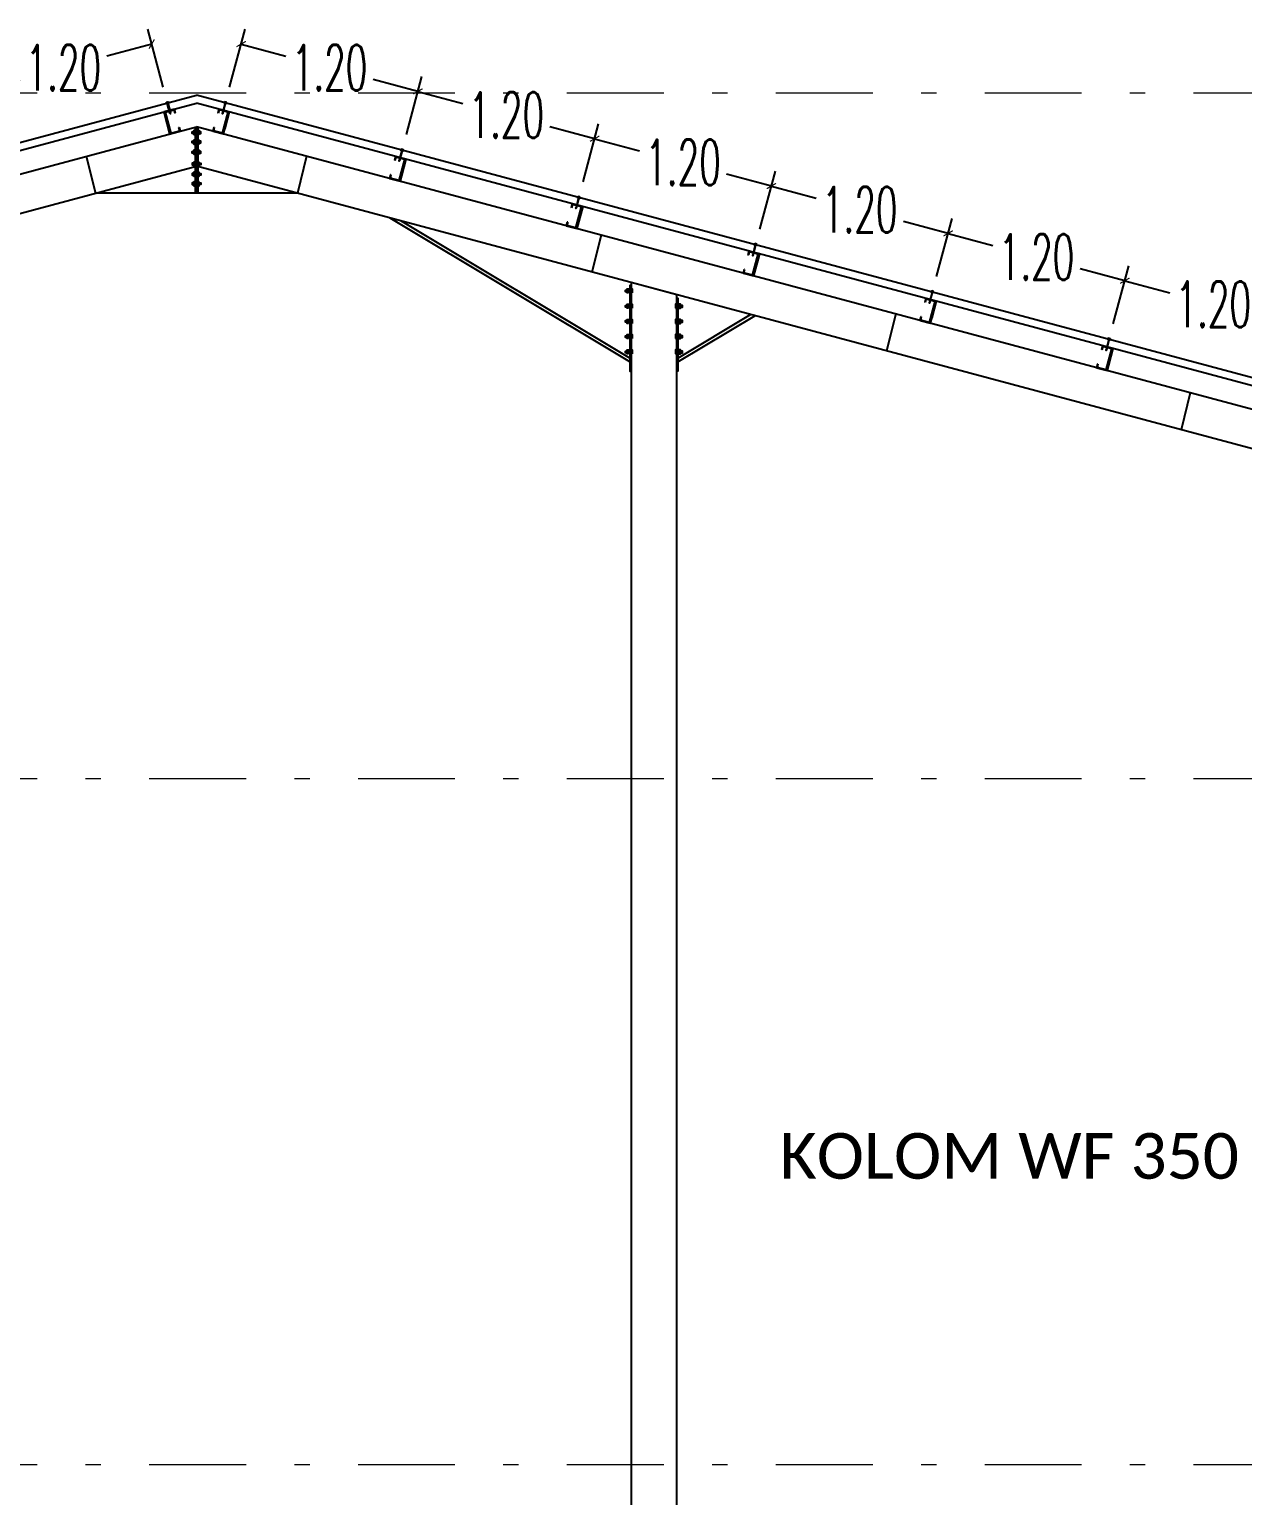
# Model space of a CAD drawing. Header units: millimetres. Extents: x 2175 to 3376, y 1504 to 1740.
# Drawn here: x 3046.16 to 3054.11, y 1637.46 to 1647.08 of the extents above; entities that cross this region are included whole.
import ezdxf

# ---------------------------------------------------------------- set-up
doc = ezdxf.new("R2010")
doc.units = ezdxf.units.MM
doc.linetypes.add('DASHDOT2', pattern=[12.7, 6.35, -3.175, 0, -3.175])
doc.linetypes.add('DASHED', pattern=[19.05, 12.7, -6.35])
for name, color, linetype in [('A', 7, 'Continuous'), ('GR', 7, 'Continuous'), ('KOP TEKS', 1, 'Continuous'), ('SUNGAI', 150, 'Continuous'), ('TEXT', 7, 'Continuous')]:
    doc.layers.add(name, color=color, linetype=linetype)
doc.layers.add('Garis Dim', color=131, linetype='DASHED', lineweight=9)
doc.layers.add('TANGGA', color=223, linetype='Continuous', lineweight=9)
doc.styles.add('-DIM2', font='simplex.shx', dxfattribs={"width": 0.55})
doc.styles.get("Standard").update_dxf_attribs({"font": 'arial.ttf'})
doc.dimstyles.new('DIMENSI POTONGAN', dxfattribs={"dimtxt": 0.3, "dimasz": 0.05, "dimexe": 0.1, "dimexo": 0.1, "dimgap": 0.05, "dimtad": 0, "dimtih": 1, "dimtoh": 1, "dimrnd": 0.0025, "dimzin": 0, "dimdsep": 46, "dimtxsty": '-DIM2', "dimblk": 'ARCHTICK', "dimcen": 0.1, "dimclrd": 1, "dimclre": 1, "dimclrt": 2, "dimadec": 0, "dimazin": 0, "dimtfac": 1, "dimtofl": 0, "dimtmove": 0, "dimatfit": 3, "dimldrblk": 'ARCHTICK', "dimfxl": 0.18, "dimtolj": 1, "dimtzin": 0, "dimarcsym": 0})

# ---------------------------------------------------------------- blocks, each defined once
blk = doc.blocks.new('_ArchTick')
at = {"color": 0, "linetype": 'ByBlock', "const_width": 0.15}
blk.add_lwpolyline([(-0.5, -0.5), (0.5, 0.5)], dxfattribs=at)
blk = doc.blocks.new('*D685')
at = {"layer": 'Defpoints', "color": 0, "transparency": 16777216}
for p in [(3045.7986, 1646.6758), (3047.0594, 1646.6068), (3045.9003, 1646.2963)]:
    blk.add_point(p, dxfattribs=at)
at = {"layer": 'TANGGA', "color": 1, "lineweight": -2, "transparency": 16777216}
for p, q in [((3047.0335, 1646.7034), (3046.9318, 1647.083)), ((3046.9577, 1646.9864), (3046.6639, 1646.9076)), ((3045.8744, 1646.3928), (3045.7727, 1646.7724)), ((3045.7986, 1646.6758), (3046.0924, 1646.7545))]:
    blk.add_line(p, q, dxfattribs=at)
at = {"layer": 'TANGGA', "color": 1, "lineweight": -2, "transparency": 16777216, "xscale": 0.05, "yscale": 0.05, "zscale": 0.05}
for p, rotation in [((3046.9577, 1646.9864), 15.00000000000346), ((3045.7986, 1646.6758), 195.0000000000034)]:
    blk.add_blockref('_ArchTick', p, dxfattribs=dict(at, rotation=rotation))
at = {"layer": 'TANGGA', "color": 2, "transparency": 16777216, "insert": (3046.3782, 1646.8311), "char_height": 0.3, "attachment_point": 5, "style": '-DIM2'}
blk.add_mtext('\\A1;1.20', dxfattribs=at)
blk = doc.blocks.new('*D718')
at = {"layer": 'Defpoints', "color": 0, "transparency": 16777216}
for p in [(3048.7036, 1646.6758), (3047.4428, 1646.6068), (3048.6019, 1646.2963)]:
    blk.add_point(p, dxfattribs=at)
at = {"layer": 'TANGGA', "color": 1, "lineweight": -2, "transparency": 16777216}
for p, q in [((3047.4687, 1646.7034), (3047.5704, 1647.083)), ((3047.5445, 1646.9864), (3047.8383, 1646.9076)), ((3048.7036, 1646.6758), (3048.4098, 1646.7545)), ((3048.6278, 1646.3928), (3048.7295, 1646.7724))]:
    blk.add_line(p, q, dxfattribs=at)
at = {"layer": 'TANGGA', "color": 1, "lineweight": -2, "transparency": 16777216, "xscale": 0.05, "yscale": 0.05, "zscale": 0.05}
for p, rotation in [((3047.5445, 1646.9864), 164.9999999999965), ((3048.7036, 1646.6758), 344.9999999999965)]:
    blk.add_blockref('_ArchTick', p, dxfattribs=dict(at, rotation=rotation))
at = {"layer": 'TANGGA', "color": 2, "transparency": 16777216, "insert": (3048.124, 1646.8311), "char_height": 0.3, "attachment_point": 5, "style": '-DIM2'}
blk.add_mtext('\\A1;1.20', dxfattribs=at)
blk = doc.blocks.new('*D719')
at = {"layer": 'Defpoints', "color": 0, "transparency": 16777216}
for p in [(3049.8627, 1646.3652), (3048.6019, 1646.2963), (3049.761, 1645.9857)]:
    blk.add_point(p, dxfattribs=at)
at = {"layer": 'TANGGA', "color": 1, "lineweight": -2, "transparency": 16777216}
for p, q in [((3048.6278, 1646.3928), (3048.7295, 1646.7724)), ((3048.7036, 1646.6758), (3048.9974, 1646.5971)), ((3049.8627, 1646.3652), (3049.5689, 1646.4439)), ((3049.7869, 1646.0823), (3049.8886, 1646.4618))]:
    blk.add_line(p, q, dxfattribs=at)
at = {"layer": 'TANGGA', "color": 1, "lineweight": -2, "transparency": 16777216, "xscale": 0.05, "yscale": 0.05, "zscale": 0.05}
for p, rotation in [((3048.7036, 1646.6758), 164.9999999999965), ((3049.8627, 1646.3652), 344.9999999999965)]:
    blk.add_blockref('_ArchTick', p, dxfattribs=dict(at, rotation=rotation))
at = {"layer": 'TANGGA', "color": 2, "transparency": 16777216, "insert": (3049.2832, 1646.5205), "char_height": 0.3, "attachment_point": 5, "style": '-DIM2'}
blk.add_mtext('\\A1;1.20', dxfattribs=at)
blk = doc.blocks.new('*D720')
at = {"layer": 'Defpoints', "color": 0, "transparency": 16777216}
for p in [(3051.0218, 1646.0546), (3049.761, 1645.9857), (3050.9201, 1645.6751)]:
    blk.add_point(p, dxfattribs=at)
at = {"layer": 'TANGGA', "color": 1, "lineweight": -2, "transparency": 16777216}
for p, q in [((3049.7869, 1646.0823), (3049.8886, 1646.4618)), ((3049.8627, 1646.3652), (3050.1565, 1646.2865)), ((3050.946, 1645.7717), (3051.0477, 1646.1512)), ((3051.0218, 1646.0546), (3050.728, 1646.1334))]:
    blk.add_line(p, q, dxfattribs=at)
at = {"layer": 'TANGGA', "color": 1, "lineweight": -2, "transparency": 16777216, "xscale": 0.05, "yscale": 0.05, "zscale": 0.05}
for p, rotation in [((3049.8627, 1646.3652), 164.9999999999965), ((3051.0218, 1646.0546), 344.9999999999965)]:
    blk.add_blockref('_ArchTick', p, dxfattribs=dict(at, rotation=rotation))
at = {"layer": 'TANGGA', "color": 2, "transparency": 16777216, "insert": (3050.4423, 1646.2099), "char_height": 0.3, "attachment_point": 5, "style": '-DIM2'}
blk.add_mtext('\\A1;1.20', dxfattribs=at)
blk = doc.blocks.new('*D721')
at = {"layer": 'Defpoints', "color": 0, "transparency": 16777216}
for p in [(3050.9201, 1645.6751), (3052.1809, 1645.744), (3052.0792, 1645.3645)]:
    blk.add_point(p, dxfattribs=at)
at = {"layer": 'TANGGA', "color": 1, "lineweight": -2, "transparency": 16777216}
for p, q in [((3050.946, 1645.7717), (3051.0477, 1646.1512)), ((3051.0218, 1646.0546), (3051.3157, 1645.9759)), ((3052.1809, 1645.744), (3051.8871, 1645.8228)), ((3052.1051, 1645.4611), (3052.2068, 1645.8406))]:
    blk.add_line(p, q, dxfattribs=at)
at = {"layer": 'TANGGA', "color": 1, "lineweight": -2, "transparency": 16777216, "xscale": 0.05, "yscale": 0.05, "zscale": 0.05}
for p, rotation in [((3051.0218, 1646.0546), 164.9999999999965), ((3052.1809, 1645.744), 344.9999999999965)]:
    blk.add_blockref('_ArchTick', p, dxfattribs=dict(at, rotation=rotation))
at = {"layer": 'TANGGA', "color": 2, "transparency": 16777216, "insert": (3051.6014, 1645.8993), "char_height": 0.3, "attachment_point": 5, "style": '-DIM2'}
blk.add_mtext('\\A1;1.20', dxfattribs=at)
blk = doc.blocks.new('*D722')
at = {"layer": 'Defpoints', "color": 0, "transparency": 16777216}
for p in [(3053.34, 1645.4335), (3052.0792, 1645.3645), (3053.2383, 1645.0539)]:
    blk.add_point(p, dxfattribs=at)
at = {"layer": 'TANGGA', "color": 1, "lineweight": -2, "transparency": 16777216}
for p, q in [((3052.1051, 1645.4611), (3052.2068, 1645.8406)), ((3052.1809, 1645.744), (3052.4748, 1645.6653)), ((3053.34, 1645.4335), (3053.0462, 1645.5122)), ((3053.2642, 1645.1505), (3053.3659, 1645.53))]:
    blk.add_line(p, q, dxfattribs=at)
at = {"layer": 'TANGGA', "color": 1, "lineweight": -2, "transparency": 16777216, "xscale": 0.05, "yscale": 0.05, "zscale": 0.05}
for p, rotation in [((3052.1809, 1645.744), 164.9999999999965), ((3053.34, 1645.4335), 344.9999999999965)]:
    blk.add_blockref('_ArchTick', p, dxfattribs=dict(at, rotation=rotation))
at = {"layer": 'TANGGA', "color": 2, "transparency": 16777216, "insert": (3052.7605, 1645.5887), "char_height": 0.3, "attachment_point": 5, "style": '-DIM2'}
blk.add_mtext('\\A1;1.20', dxfattribs=at)
blk = doc.blocks.new('*D723')
at = {"layer": 'Defpoints', "color": 0, "transparency": 16777216}
for p in [(3054.4991, 1645.1229), (3053.2383, 1645.0539), (3054.3975, 1644.7433)]:
    blk.add_point(p, dxfattribs=at)
at = {"layer": 'TANGGA', "color": 1, "lineweight": -2, "transparency": 16777216}
for p, q in [((3053.2642, 1645.1505), (3053.3659, 1645.53)), ((3053.34, 1645.4335), (3053.6339, 1645.3547)), ((3054.4991, 1645.1229), (3054.2053, 1645.2016)), ((3054.4233, 1644.8399), (3054.525, 1645.2195))]:
    blk.add_line(p, q, dxfattribs=at)
at = {"layer": 'TANGGA', "color": 1, "lineweight": -2, "transparency": 16777216, "xscale": 0.05, "yscale": 0.05, "zscale": 0.05}
for p, rotation in [((3053.34, 1645.4335), 164.9999999999965), ((3054.4991, 1645.1229), 344.9999999999965)]:
    blk.add_blockref('_ArchTick', p, dxfattribs=dict(at, rotation=rotation))
at = {"layer": 'TANGGA', "color": 2, "transparency": 16777216, "insert": (3053.9196, 1645.2782), "char_height": 0.3, "attachment_point": 5, "style": '-DIM2'}
blk.add_mtext('\\A1;1.20', dxfattribs=at)

msp = doc.modelspace()

# ---------------------------------------------------------------- linework, layer by layer
for p, q in [((3047.0362, 1646.5416), (3047.0656, 1646.4315)), ((3047.0362, 1646.5416), (3047.0656, 1646.4315)), ((3047.0362, 1646.5416), (3047.0656, 1646.4315)), ((3047.0362, 1646.5416), (3047.0656, 1646.4315)), ((3047.0362, 1646.5416), (3047.0749, 1646.3966)), ((3047.0391, 1646.5308), (3047.0449, 1646.5323)), ((3047.042, 1646.5431), (3047.0807, 1646.3982)), ((3047.046, 1646.5398), (3047.103, 1646.5548)), ((3047.046, 1646.5398), (3047.0829, 1646.4018)), ((3047.103, 1646.5548), (3047.1087, 1646.5335)), ((3047.1049, 1646.5594), (3047.1116, 1646.5343)), ((3047.1087, 1646.5335), (3047.1116, 1646.5343)), ((3047.3973, 1646.5594), (3047.3906, 1646.5343)), ((3047.3935, 1646.5335), (3047.3906, 1646.5343)), ((3047.3991, 1646.5548), (3047.3935, 1646.5335)), ((3047.4562, 1646.5398), (3047.3991, 1646.5548)), ((3047.4562, 1646.5398), (3047.4193, 1646.4018)), ((3047.4602, 1646.5431), (3047.4215, 1646.3982)), ((3047.466, 1646.5416), (3047.4273, 1646.3966)), ((3047.466, 1646.5416), (3047.4366, 1646.4315)), ((3047.466, 1646.5416), (3047.4366, 1646.4315)), ((3047.466, 1646.5416), (3047.4366, 1646.4315)), ((3047.466, 1646.5416), (3047.4366, 1646.4315)), ((3047.4631, 1646.5308), (3047.4573, 1646.5323)), ((3047.0388, 1646.5319), (3047.0749, 1646.3966)), ((3047.0388, 1646.5319), (3047.0749, 1646.3966)), ((3047.0388, 1646.5319), (3047.0749, 1646.3966)), ((3047.1343, 1646.438), (3047.1372, 1646.4388)), ((3047.1343, 1646.438), (3047.1399, 1646.4168)), ((3047.1372, 1646.4388), (3047.1435, 1646.415)), ((3047.2427, 1646.4425), (3047.2427, 1646.0076)), ((3047.2511, 1646.4448), (3047.2511, 1646.0076)), ((3047.2598, 1646.4424), (3047.2598, 1646.0076)), ((3047.365, 1646.4388), (3047.3587, 1646.415)), ((3047.3679, 1646.438), (3047.3623, 1646.4168)), ((3047.3679, 1646.438), (3047.365, 1646.4388)), ((3047.4634, 1646.5319), (3047.4272, 1646.3966)), ((3047.4634, 1646.5319), (3047.4272, 1646.3966)), ((3047.4634, 1646.5319), (3047.4272, 1646.3966)), ((3047.0829, 1646.4018), (3047.1399, 1646.4168)), ((3047.4193, 1646.4018), (3047.3623, 1646.4168)), ((3046.5286, 1646.2502), (3046.5891, 1646.0076)), ((3047.9736, 1646.2502), (3047.9131, 1646.0076)), ((3047.9736, 1646.2502), (3047.9131, 1646.0076)), ((3048.5564, 1646.2488), (3048.5497, 1646.2237)), ((3048.5583, 1646.2442), (3048.5526, 1646.2229)), ((3048.6153, 1646.2293), (3048.5583, 1646.2442)), ((3048.5526, 1646.223), (3048.5497, 1646.2237)), ((3048.6153, 1646.2293), (3048.5784, 1646.0912)), ((3048.6193, 1646.2325), (3048.5806, 1646.0876)), ((3048.6251, 1646.231), (3048.5864, 1646.0861)), ((3048.6225, 1646.2213), (3048.5864, 1646.086)), ((3048.6225, 1646.2213), (3048.5864, 1646.086)), ((3048.6225, 1646.2213), (3048.5864, 1646.086)), ((3048.6251, 1646.231), (3048.5957, 1646.1209)), ((3048.6251, 1646.231), (3048.5957, 1646.1209)), ((3048.6251, 1646.231), (3048.5957, 1646.1209)), ((3048.6251, 1646.231), (3048.5957, 1646.1209)), ((3048.6222, 1646.2202), (3048.6164, 1646.2217)), ((3048.5241, 1646.1282), (3048.5178, 1646.1044)), ((3048.527, 1646.1275), (3048.5214, 1646.1062)), ((3048.5784, 1646.0912), (3048.5214, 1646.1062)), ((3048.527, 1646.1275), (3048.5241, 1646.1282)), ((3049.7155, 1645.9382), (3049.7088, 1645.9131)), ((3049.7117, 1645.9124), (3049.7088, 1645.9131)), ((3049.7174, 1645.9336), (3049.7117, 1645.9124)), ((3049.7744, 1645.9187), (3049.7174, 1645.9336)), ((3049.7744, 1645.9187), (3049.7375, 1645.7807)), ((3049.7784, 1645.9219), (3049.7397, 1645.777)), ((3049.7842, 1645.9204), (3049.7455, 1645.7755)), ((3049.7816, 1645.9107), (3049.7455, 1645.7755)), ((3049.7816, 1645.9107), (3049.7455, 1645.7755)), ((3049.7816, 1645.9107), (3049.7455, 1645.7755)), ((3049.7842, 1645.9204), (3049.7548, 1645.8103)), ((3049.7842, 1645.9204), (3049.7548, 1645.8103)), ((3049.7842, 1645.9204), (3049.7548, 1645.8103)), ((3049.7842, 1645.9204), (3049.7548, 1645.8103)), ((3049.7813, 1645.9096), (3049.7755, 1645.9111)), ((3049.6833, 1645.8176), (3049.6769, 1645.7938)), ((3049.6862, 1645.8169), (3049.6805, 1645.7956)), ((3049.7375, 1645.7807), (3049.6805, 1645.7956)), ((3049.6862, 1645.8169), (3049.6833, 1645.8176)), ((3049.9055, 1645.7326), (3049.845, 1645.49)), ((3050.8746, 1645.6276), (3050.8679, 1645.6026)), ((3050.8708, 1645.6018), (3050.8679, 1645.6026)), ((3050.8765, 1645.623), (3050.8708, 1645.6018)), ((3050.9336, 1645.6081), (3050.8765, 1645.623)), ((3050.9335, 1645.6081), (3050.8967, 1645.4701)), ((3050.9375, 1645.6113), (3050.8988, 1645.4664)), ((3050.9433, 1645.6098), (3050.9046, 1645.4649)), ((3050.9407, 1645.6002), (3050.9046, 1645.4649)), ((3050.9407, 1645.6002), (3050.9046, 1645.4649)), ((3050.9407, 1645.6002), (3050.9046, 1645.4649)), ((3050.9433, 1645.6098), (3050.9139, 1645.4997)), ((3050.9433, 1645.6098), (3050.9139, 1645.4997)), ((3050.9433, 1645.6098), (3050.9139, 1645.4997)), ((3050.9433, 1645.6098), (3050.9139, 1645.4997)), ((3050.9405, 1645.599), (3050.9346, 1645.6006)), ((3050.8424, 1645.5071), (3050.836, 1645.4832)), ((3050.8453, 1645.5063), (3050.8396, 1645.485)), ((3050.8967, 1645.4701), (3050.8396, 1645.485)), ((3050.8453, 1645.5063), (3050.8424, 1645.5071)), ((3052.0337, 1645.317), (3052.027, 1645.292)), ((3052.0299, 1645.2912), (3052.027, 1645.292)), ((3052.0356, 1645.3125), (3052.0299, 1645.2912)), ((3052.0927, 1645.2975), (3052.0356, 1645.3125)), ((3052.0927, 1645.2975), (3052.0558, 1645.1595)), ((3052.0966, 1645.3008), (3052.0579, 1645.1558)), ((3052.1024, 1645.2992), (3052.0637, 1645.1543)), ((3052.0999, 1645.2896), (3052.0637, 1645.1543)), ((3052.0999, 1645.2896), (3052.0637, 1645.1543)), ((3052.0999, 1645.2896), (3052.0637, 1645.1543)), ((3052.1024, 1645.2992), (3052.073, 1645.1891)), ((3052.1024, 1645.2992), (3052.073, 1645.1891)), ((3052.1024, 1645.2992), (3052.073, 1645.1891)), ((3052.1024, 1645.2992), (3052.073, 1645.1891)), ((3052.0996, 1645.2885), (3052.0938, 1645.29)), ((3051.8373, 1645.2149), (3051.7768, 1644.9723)), ((3052.0015, 1645.1965), (3051.9951, 1645.1726)), ((3052.0044, 1645.1957), (3051.9987, 1645.1745)), ((3052.0044, 1645.1957), (3052.0015, 1645.1965)), ((3052.0558, 1645.1595), (3051.9987, 1645.1745)), ((3053.1928, 1645.0064), (3053.1861, 1644.9814)), ((3053.1947, 1645.0019), (3053.189, 1644.9806)), ((3053.2518, 1644.9869), (3053.1947, 1645.0019)), ((3053.189, 1644.9806), (3053.1861, 1644.9814)), ((3053.2518, 1644.9869), (3053.2149, 1644.8489)), ((3053.2557, 1644.9902), (3053.217, 1644.8453)), ((3053.2615, 1644.9886), (3053.2228, 1644.8437)), ((3053.259, 1644.979), (3053.2228, 1644.8437)), ((3053.259, 1644.979), (3053.2228, 1644.8437)), ((3053.259, 1644.979), (3053.2228, 1644.8437)), ((3053.2615, 1644.9886), (3053.2321, 1644.8786)), ((3053.2615, 1644.9886), (3053.2321, 1644.8786)), ((3053.2615, 1644.9886), (3053.2321, 1644.8786)), ((3053.2615, 1644.9886), (3053.2321, 1644.8786)), ((3053.2587, 1644.9779), (3053.2529, 1644.9794)), ((3053.1606, 1644.8859), (3053.1542, 1644.862)), ((3053.1635, 1644.8851), (3053.1578, 1644.8639)), ((3053.2149, 1644.8489), (3053.1578, 1644.8639)), ((3053.1635, 1644.8851), (3053.1606, 1644.8859)), ((3053.7692, 1644.6973), (3053.7087, 1644.4547))]:
    msp.add_line(p, q)
for points in [[(3047.0508, 1646.6007), (3047.0711, 1646.6059), (3047.072, 1646.6024), (3047.0517, 1646.5972)], [(3047.0544, 1646.6056), (3047.0644, 1646.6081), (3047.0654, 1646.6044), (3047.0553, 1646.6018)], [(3047.0599, 1646.5993), (3047.0631, 1646.6002), (3047.0799, 1646.5344), (3047.0767, 1646.5336)], [(3047.4423, 1646.5993), (3047.4391, 1646.6002), (3047.4223, 1646.5344), (3047.4255, 1646.5336)], [(3047.4513, 1646.6007), (3047.4311, 1646.6059), (3047.4302, 1646.6024), (3047.4505, 1646.5972)], [(3047.4478, 1646.6056), (3047.4378, 1646.6081), (3047.4368, 1646.6044), (3047.4469, 1646.6018)], [(3047.2679, 1646.3999), (3047.2223, 1646.3999), (3047.2223, 1646.4105), (3047.2679, 1646.4105)], [(3047.2679, 1646.3375), (3047.2223, 1646.3375), (3047.2223, 1646.3481), (3047.2679, 1646.3481)], [(3047.2343, 1646.3924), (3047.2424, 1646.3924), (3047.2424, 1646.4185), (3047.2343, 1646.4185)], [(3047.2343, 1646.3999), (3047.2799, 1646.3999), (3047.2799, 1646.4105), (3047.2343, 1646.4105)], [(3047.2343, 1646.33), (3047.2424, 1646.33), (3047.2424, 1646.3561), (3047.2343, 1646.3561)], [(3047.2343, 1646.3375), (3047.2799, 1646.3375), (3047.2799, 1646.3481), (3047.2343, 1646.3481)], [(3047.2427, 1646.3924), (3047.2346, 1646.3924), (3047.2346, 1646.4185), (3047.2427, 1646.4185)], [(3047.2427, 1646.33), (3047.2346, 1646.33), (3047.2346, 1646.3561), (3047.2427, 1646.3561)], [(3047.2594, 1646.3924), (3047.2676, 1646.3924), (3047.2676, 1646.4185), (3047.2594, 1646.4185)], [(3047.2594, 1646.33), (3047.2676, 1646.33), (3047.2676, 1646.3561), (3047.2594, 1646.3561)], [(3047.2679, 1646.3924), (3047.2598, 1646.3924), (3047.2598, 1646.4185), (3047.2679, 1646.4185)], [(3047.2679, 1646.33), (3047.2598, 1646.33), (3047.2598, 1646.3561), (3047.2679, 1646.3561)], [(3047.2679, 1646.2708), (3047.2223, 1646.2708), (3047.2223, 1646.2814), (3047.2679, 1646.2814)], [(3047.2343, 1646.2633), (3047.2424, 1646.2633), (3047.2424, 1646.2894), (3047.2343, 1646.2894)], [(3047.2343, 1646.2708), (3047.2799, 1646.2708), (3047.2799, 1646.2814), (3047.2343, 1646.2814)], [(3047.2427, 1646.2633), (3047.2346, 1646.2633), (3047.2346, 1646.2894), (3047.2427, 1646.2894)], [(3047.2594, 1646.2633), (3047.2676, 1646.2633), (3047.2676, 1646.2894), (3047.2594, 1646.2894)], [(3047.2679, 1646.2633), (3047.2598, 1646.2633), (3047.2598, 1646.2894), (3047.2679, 1646.2894)], [(3048.6014, 1646.2888), (3048.5982, 1646.2896), (3048.5814, 1646.2238), (3048.5846, 1646.223)], [(3048.6105, 1646.2901), (3048.5902, 1646.2953), (3048.5893, 1646.2918), (3048.6096, 1646.2866)], [(3048.6069, 1646.295), (3048.5969, 1646.2975), (3048.5959, 1646.2938), (3048.606, 1646.2913)], [(3047.2679, 1646.2042), (3047.2223, 1646.2042), (3047.2223, 1646.1936), (3047.2679, 1646.1936)], [(3047.2343, 1646.2117), (3047.2424, 1646.2117), (3047.2424, 1646.1856), (3047.2343, 1646.1856)], [(3047.2343, 1646.2042), (3047.2799, 1646.2042), (3047.2799, 1646.1936), (3047.2343, 1646.1936)], [(3047.2427, 1646.2117), (3047.2346, 1646.2117), (3047.2346, 1646.1856), (3047.2427, 1646.1856)], [(3047.2594, 1646.2117), (3047.2676, 1646.2117), (3047.2676, 1646.1856), (3047.2594, 1646.1856)], [(3047.2679, 1646.2117), (3047.2598, 1646.2117), (3047.2598, 1646.1856), (3047.2679, 1646.1856)], [(3047.2679, 1646.1376), (3047.2223, 1646.1376), (3047.2223, 1646.127), (3047.2679, 1646.127)], [(3047.2679, 1646.0752), (3047.2223, 1646.0752), (3047.2223, 1646.0646), (3047.2679, 1646.0646)], [(3047.2343, 1646.145), (3047.2424, 1646.145), (3047.2424, 1646.1189), (3047.2343, 1646.1189)], [(3047.2343, 1646.1376), (3047.2799, 1646.1376), (3047.2799, 1646.127), (3047.2343, 1646.127)], [(3047.2343, 1646.0827), (3047.2424, 1646.0827), (3047.2424, 1646.0566), (3047.2343, 1646.0566)], [(3047.2343, 1646.0752), (3047.2799, 1646.0752), (3047.2799, 1646.0646), (3047.2343, 1646.0646)], [(3047.2427, 1646.145), (3047.2346, 1646.145), (3047.2346, 1646.1189), (3047.2427, 1646.1189)], [(3047.2427, 1646.0827), (3047.2346, 1646.0827), (3047.2346, 1646.0566), (3047.2427, 1646.0566)], [(3047.2594, 1646.145), (3047.2676, 1646.145), (3047.2676, 1646.1189), (3047.2594, 1646.1189)], [(3047.2594, 1646.0827), (3047.2676, 1646.0827), (3047.2676, 1646.0566), (3047.2594, 1646.0566)], [(3047.2679, 1646.145), (3047.2598, 1646.145), (3047.2598, 1646.1189), (3047.2679, 1646.1189)], [(3047.2679, 1646.0827), (3047.2598, 1646.0827), (3047.2598, 1646.0566), (3047.2679, 1646.0566)], [(3049.7605, 1645.9782), (3049.7573, 1645.979), (3049.7405, 1645.9132), (3049.7437, 1645.9124)], [(3049.7696, 1645.9795), (3049.7493, 1645.9847), (3049.7484, 1645.9812), (3049.7687, 1645.976)], [(3049.766, 1645.9844), (3049.756, 1645.987), (3049.755, 1645.9832), (3049.7651, 1645.9807)], [(3050.9196, 1645.6676), (3050.9164, 1645.6684), (3050.8996, 1645.6026), (3050.9028, 1645.6018)], [(3050.9287, 1645.6689), (3050.9084, 1645.6741), (3050.9076, 1645.6706), (3050.9278, 1645.6655)], [(3050.9252, 1645.6738), (3050.9151, 1645.6764), (3050.9141, 1645.6727), (3050.9242, 1645.6701)], [(3052.0787, 1645.357), (3052.0755, 1645.3578), (3052.0587, 1645.2921), (3052.0619, 1645.2912)], [(3052.0878, 1645.3584), (3052.0676, 1645.3635), (3052.0667, 1645.3601), (3052.0869, 1645.3549)], [(3052.0843, 1645.3632), (3052.0742, 1645.3658), (3052.0732, 1645.3621), (3052.0833, 1645.3595)], [(3053.2379, 1645.0464), (3053.2346, 1645.0472), (3053.2178, 1644.9815), (3053.221, 1644.9807)], [(3053.2469, 1645.0478), (3053.2267, 1645.053), (3053.2258, 1645.0495), (3053.246, 1645.0443)], [(3053.2434, 1645.0526), (3053.2333, 1645.0552), (3053.2324, 1645.0515), (3053.2424, 1645.0489)]]:
    msp.add_lwpolyline(points, close=True)
for points in [[(3047.0767, 1646.5336), (3047.0801, 1646.5279), (3047.0799, 1646.5344)], [(3047.4255, 1646.5336), (3047.4221, 1646.5279), (3047.4223, 1646.5344)], [(3048.5846, 1646.223), (3048.5812, 1646.2173), (3048.5814, 1646.2238)], [(3049.7437, 1645.9124), (3049.7403, 1645.9068), (3049.7405, 1645.9132)], [(3050.9028, 1645.6018), (3050.8995, 1645.5962), (3050.8996, 1645.6026)], [(3052.0619, 1645.2912), (3052.0586, 1645.2856), (3052.0587, 1645.2921)], [(3053.221, 1644.9807), (3053.2177, 1644.975), (3053.2178, 1644.9815)]]:
    msp.add_lwpolyline(points)
at = {"layer": 'A'}
for p in [(3047.2427, 1646.3999), (3047.2594, 1646.3999), (3047.2427, 1646.3375), (3047.2427, 1646.2708), (3047.2594, 1646.3375), (3047.2594, 1646.2708), (3047.2427, 1646.2042), (3047.2594, 1646.2042), (3047.2427, 1646.1376), (3047.2427, 1646.0752), (3047.2594, 1646.1376), (3047.2594, 1646.0752)]:
    msp.add_point(p, dxfattribs=at)
at = {"layer": 'Garis Dim', "linetype": 'DASHDOT2', "ltscale": 0.1}
for p, q in [((2996.2511, 1646.6658), (3070.7511, 1646.6658)), ((2996.2511, 1642.1658), (3070.7511, 1642.1658)), ((2996.2511, 1637.6658), (3070.7511, 1637.6658))]:
    msp.add_line(p, q, dxfattribs=at)
at = {"layer": 'GR'}
for p, q in [((3032.4756, 1642.6918), (3047.2511, 1646.6509)), ((3063.3676, 1642.3325), (3047.2511, 1646.6509)), ((3032.488, 1642.6434), (3047.2511, 1646.5991)), ((3063.3546, 1642.2842), (3047.2511, 1646.5991)), ((3032.6511, 1642.5318), (3047.2511, 1646.4438)), ((3063.3158, 1642.1393), (3047.2511, 1646.4438)), ((3032.9011, 1642.3399), (3047.2511, 1646.185)), ((3063.2511, 1641.8978), (3047.2511, 1646.185))]:
    msp.add_line(p, q, dxfattribs=at)
at = {"layer": 'GR', "linetype": 'Continuous'}
msp.add_line((3047.9131, 1646.0076), (3046.5891, 1646.0076), dxfattribs=at)
at = {"layer": 'KOP TEKS', "color": 0}
for points in [[(3050.0844, 1645.3532), (3050.0762, 1645.3532), (3050.0762, 1645.3793), (3050.0844, 1645.3793)], [(3050.1093, 1645.3532), (3050.1011, 1645.3532), (3050.1011, 1645.3793), (3050.1093, 1645.3793)], [(3050.1096, 1645.3606), (3050.0639, 1645.3606), (3050.0639, 1645.3712), (3050.1096, 1645.3712)], [(3050.1096, 1645.2606), (3050.0639, 1645.2606), (3050.0639, 1645.2712), (3050.1096, 1645.2712)], [(3050.0844, 1645.2532), (3050.0762, 1645.2532), (3050.0762, 1645.2793), (3050.0844, 1645.2793)], [(3050.1093, 1645.2532), (3050.1011, 1645.2532), (3050.1011, 1645.2793), (3050.1093, 1645.2793)], [(3050.3922, 1645.2606), (3050.4379, 1645.2606), (3050.4379, 1645.2712), (3050.3922, 1645.2712)], [(3050.3926, 1645.2532), (3050.4007, 1645.2532), (3050.4007, 1645.2793), (3050.3926, 1645.2793)], [(3050.4174, 1645.2532), (3050.4256, 1645.2532), (3050.4256, 1645.2793), (3050.4174, 1645.2793)], [(3050.1096, 1645.1606), (3050.0639, 1645.1606), (3050.0639, 1645.1712), (3050.1096, 1645.1712)], [(3050.0844, 1645.1532), (3050.0762, 1645.1532), (3050.0762, 1645.1793), (3050.0844, 1645.1793)], [(3050.1093, 1645.1532), (3050.1011, 1645.1532), (3050.1011, 1645.1793), (3050.1093, 1645.1793)], [(3050.3922, 1645.1606), (3050.4379, 1645.1606), (3050.4379, 1645.1712), (3050.3922, 1645.1712)], [(3050.3926, 1645.1532), (3050.4007, 1645.1532), (3050.4007, 1645.1793), (3050.3926, 1645.1793)], [(3050.4174, 1645.1532), (3050.4256, 1645.1532), (3050.4256, 1645.1793), (3050.4174, 1645.1793)], [(3050.1096, 1645.0606), (3050.0639, 1645.0606), (3050.0639, 1645.0712), (3050.1096, 1645.0712)], [(3050.0844, 1645.0532), (3050.0762, 1645.0532), (3050.0762, 1645.0793), (3050.0844, 1645.0793)], [(3050.1093, 1645.0532), (3050.1011, 1645.0532), (3050.1011, 1645.0793), (3050.1093, 1645.0793)], [(3050.3922, 1645.0606), (3050.4379, 1645.0606), (3050.4379, 1645.0712), (3050.3922, 1645.0712)], [(3050.3926, 1645.0532), (3050.4007, 1645.0532), (3050.4007, 1645.0793), (3050.3926, 1645.0793)], [(3050.4174, 1645.0532), (3050.4256, 1645.0532), (3050.4256, 1645.0793), (3050.4174, 1645.0793)], [(3050.1096, 1644.9606), (3050.0639, 1644.9606), (3050.0639, 1644.9712), (3050.1096, 1644.9712)], [(3050.0844, 1644.9532), (3050.0762, 1644.9532), (3050.0762, 1644.9793), (3050.0844, 1644.9793)], [(3050.1093, 1644.9532), (3050.1011, 1644.9532), (3050.1011, 1644.9793), (3050.1093, 1644.9793)], [(3050.3922, 1644.9606), (3050.4379, 1644.9606), (3050.4379, 1644.9712), (3050.3922, 1644.9712)], [(3050.3926, 1644.9532), (3050.4007, 1644.9532), (3050.4007, 1644.9793), (3050.3926, 1644.9793)], [(3050.4174, 1644.9532), (3050.4256, 1644.9532), (3050.4256, 1644.9793), (3050.4174, 1644.9793)]]:
    msp.add_lwpolyline(points, close=True, dxfattribs=at)
for p in [(3050.0844, 1645.3606), (3050.0844, 1645.2606), (3050.4174, 1645.2606), (3050.0844, 1645.1606), (3050.4174, 1645.1606), (3050.0844, 1645.0606), (3050.4174, 1645.0606), (3050.0844, 1644.9606), (3050.4174, 1644.9606)]:
    msp.add_point(p, dxfattribs=at)
at = {"layer": 'SUNGAI'}
for p, q in [((3050.0935, 1644.9014), (3048.5216, 1645.8446)), ((3050.0935, 1644.9248), (3048.5919, 1645.8257)), ((3050.4083, 1644.9248), (3050.8856, 1645.2111)), ((3050.4083, 1644.9014), (3050.9125, 1645.2039))]:
    msp.add_line(p, q, dxfattribs=at)
for points in [[(3050.1011, 1645.4012), (3050.0935, 1645.4012), (3050.0935, 1644.8392), (3050.1011, 1644.8392)], [(3050.4011, 1645.341), (3050.1011, 1645.4213), (3050.1011, 1634.1811), (3050.4011, 1634.1811)], [(3050.4007, 1645.3189), (3050.4083, 1645.3189), (3050.4083, 1644.8392), (3050.4007, 1644.8392)]]:
    msp.add_lwpolyline(points, close=True, dxfattribs=at)
at = {"layer": 'TEXT'}
for p, q in [((3047.1049, 1646.5594), (3047.0362, 1646.5416)), ((3047.3973, 1646.5594), (3047.466, 1646.5416)), ((3047.1435, 1646.415), (3047.0749, 1646.3966)), ((3047.3587, 1646.415), (3047.4272, 1646.3966)), ((3048.5564, 1646.2488), (3048.6251, 1646.231)), ((3048.5178, 1646.1044), (3048.5864, 1646.086)), ((3049.7155, 1645.9382), (3049.7842, 1645.9204)), ((3049.6769, 1645.7938), (3049.7455, 1645.7755)), ((3050.8746, 1645.6276), (3050.9433, 1645.6098)), ((3050.836, 1645.4832), (3050.9046, 1645.4649)), ((3052.0337, 1645.317), (3052.1024, 1645.2992)), ((3051.9951, 1645.1726), (3052.0637, 1645.1543)), ((3053.1928, 1645.0064), (3053.2615, 1644.9886)), ((3053.1542, 1644.862), (3053.2228, 1644.8437))]:
    msp.add_line(p, q, dxfattribs=at)

# ---------------------------------------------------------------- texts
at = {"layer": 'TEXT', "insert": (3054.0882, 1639.8398), "char_height": 0.3, "width": 5.532045, "attachment_point": 3}
msp.add_mtext('\\pxqr;{\\fCalibri Light|b0|i0|c0|p34;KOLOM WF 350}', dxfattribs=at)

# ---------------------------------------------------------------- dimensions: what is measured, and where the dimension line sits
at = {"layer": 'TANGGA'}
for p1, p2, distance, picture, middle in [((3047.0594, 1646.6068), (3045.9003, 1646.2963), -0.3929, '*D685', (3046.3782, 1646.8311)), ((3047.4428, 1646.6068), (3048.6019, 1646.2963), 0.3929, '*D718', (3048.124, 1646.8311)), ((3048.6019, 1646.2963), (3049.761, 1645.9857), 0.3929, '*D719', (3049.2832, 1646.5205)), ((3049.761, 1645.9857), (3050.9201, 1645.6751), 0.3929, '*D720', (3050.4423, 1646.2099)), ((3050.9201, 1645.6751), (3052.0792, 1645.3645), 0.3929, '*D721', (3051.6014, 1645.8993)), ((3052.0792, 1645.3645), (3053.2383, 1645.0539), 0.3929, '*D722', (3052.7605, 1645.5887)), ((3053.2383, 1645.0539), (3054.3975, 1644.7433), 0.3929, '*D723', (3053.9196, 1645.2782))]:
    dim = msp.add_aligned_dim(p1=p1, p2=p2, distance=distance, dimstyle='DIMENSI POTONGAN', dxfattribs=at)
    dim.commit()
    dim.dimension.update_dxf_attribs({"geometry": picture, "text_midpoint": middle})

doc.saveas('drawing.dxf')
